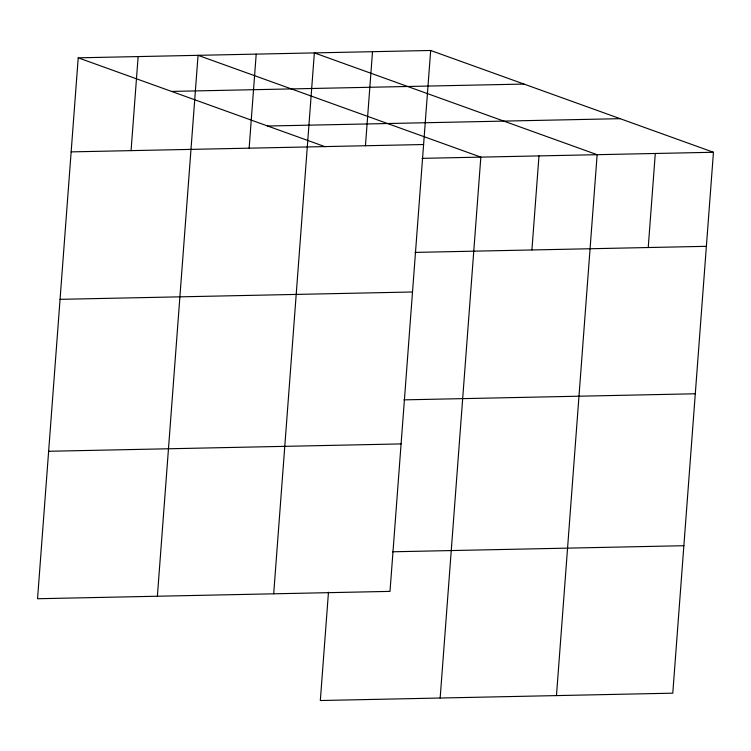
<?xml version="1.0" encoding="UTF-8"?>
<svg xmlns="http://www.w3.org/2000/svg" width="751" height="751" viewBox="0 0 751 751"><rect width="100%" height="100%" fill="white"/><g stroke="black" fill="none" stroke-linecap="round" stroke-linejoin="round"><path stroke-width="1.13" d="M78.217 57.827L37.55 598.735L390.004 591.384L430.67 50.477L78.217 57.827L325.192 146.727M131.068 150.632L138.137 56.578M157.381 596.238L198.057 55.33L480.837 157.119L440.161 698.026M249.135 148.163L256.204 54.119M273.693 593.806L314.359 52.899L597.139 154.697L556.472 695.595M328.469 592.229L320.33 700.523L672.783 693.173L713.45 152.265L430.67 50.477M365.446 145.741L372.515 51.688M531.915 249.961L538.983 155.908M648.226 247.53L655.294 153.476M171.538 91.415L523.991 84.065M267.685 126.027L620.129 118.677M71.148 151.88L423.602 144.53M422.071 158.348L713.45 152.265M414.993 252.402L706.381 246.319M60.061 299.339L412.515 291.989M403.907 399.861L695.295 393.777M48.637 451.276L401.09 443.916M392.482 551.788L683.87 545.714"/></g></svg>
